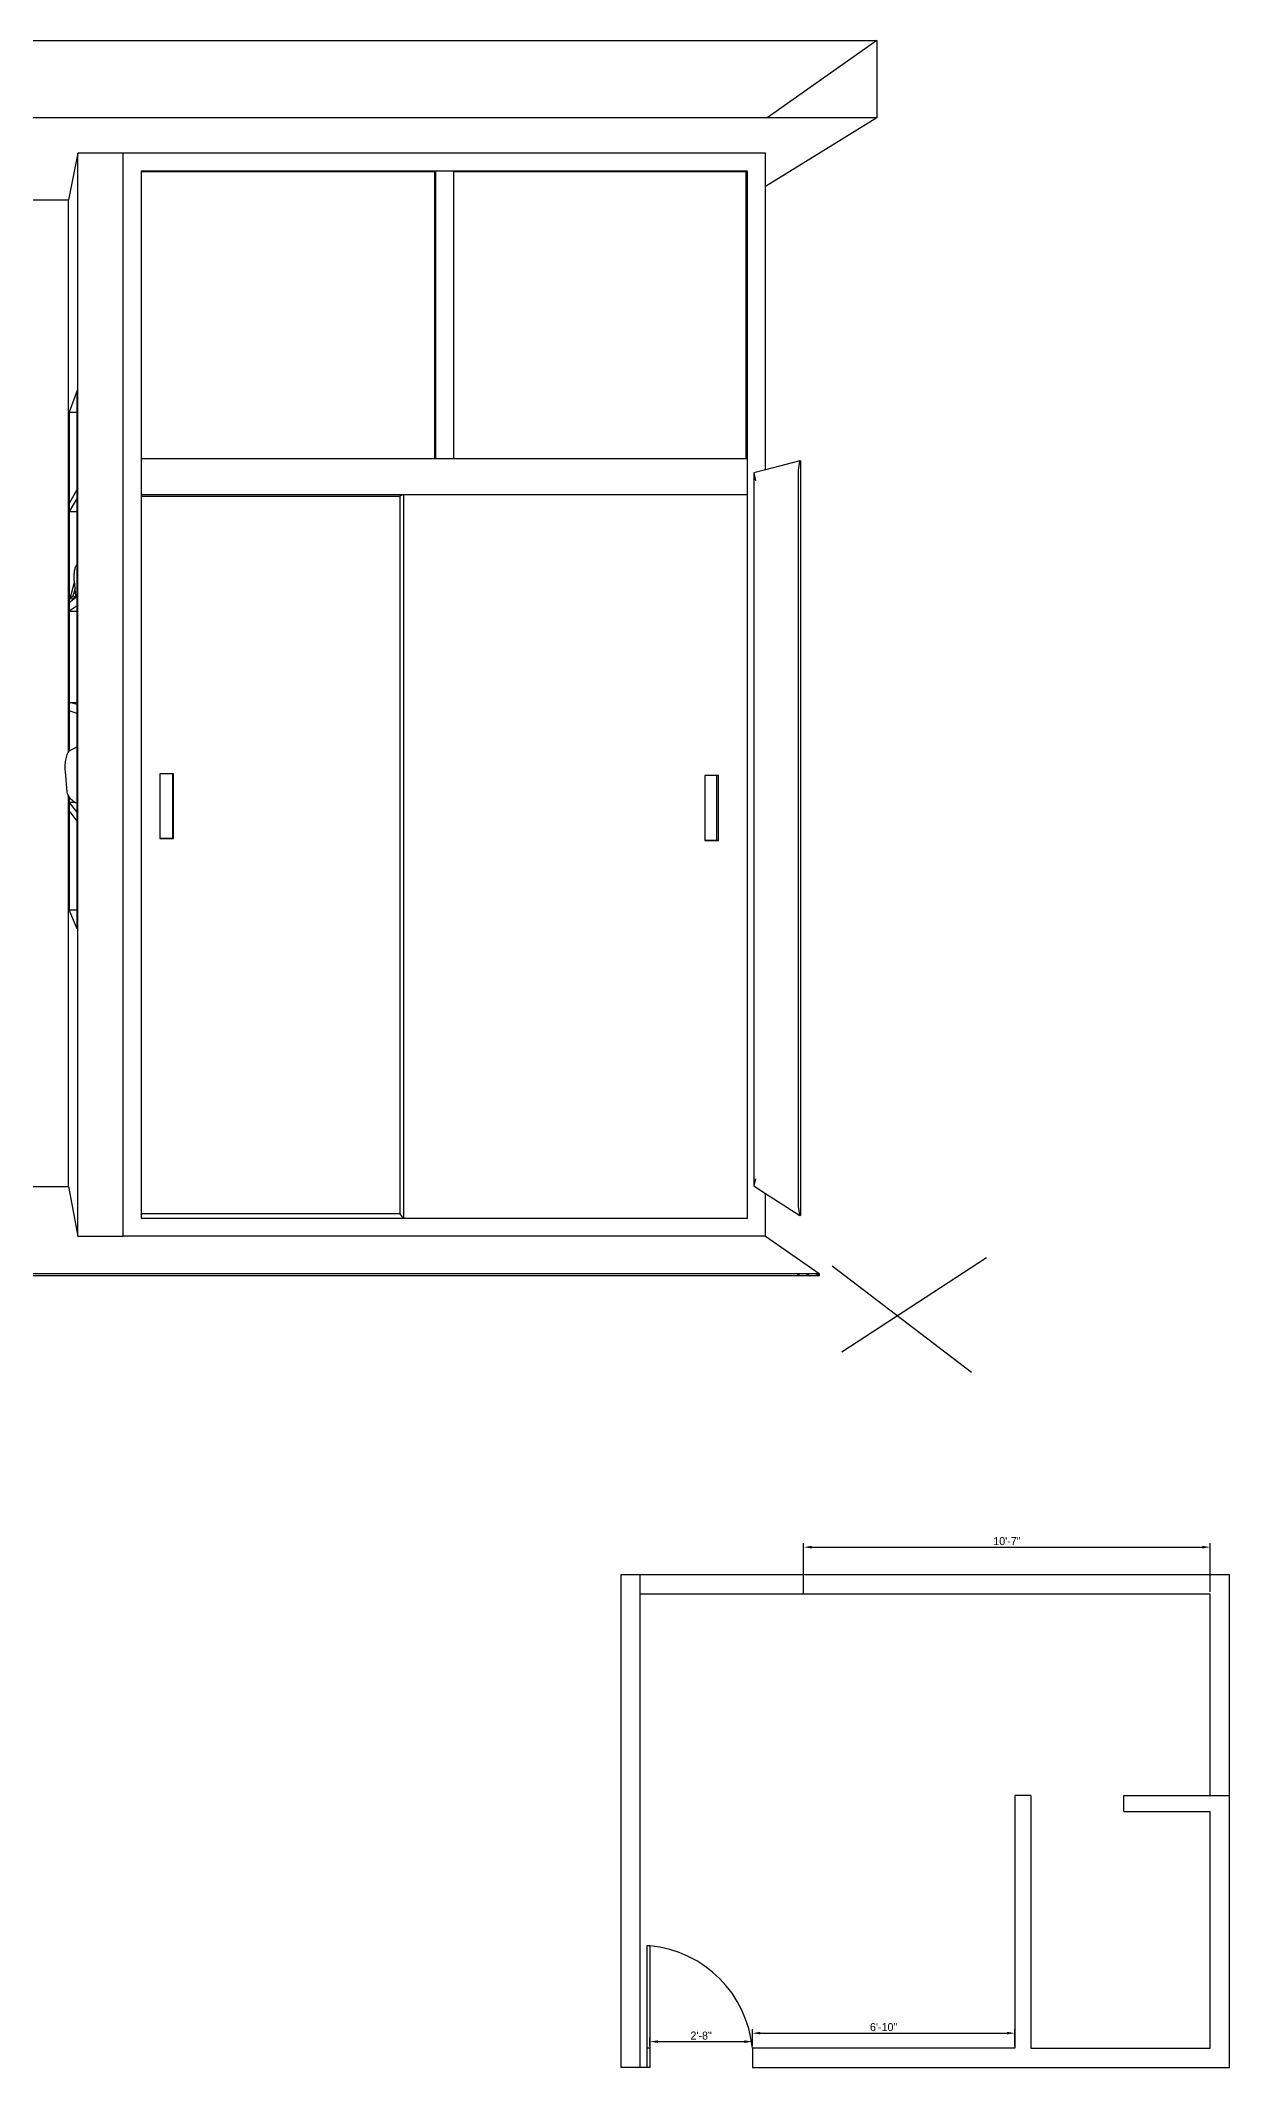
# Model space of a CAD drawing. Header units: millimetres. Extents: x 543 to 4140, y -1075 to 1161.
# Drawn here: x 1143 to 1515, y 528 to 1161 of the extents above; entities that cross this region are included whole.
import ezdxf

# ---------------------------------------------------------------- set-up
doc = ezdxf.new("R2010")
doc.units = ezdxf.units.MM
doc.layers.add('SectionCutEdges', color=7, linetype='Continuous')
doc.dimstyles.new('ISO-25', dxfattribs={"dimtxt": 2.5, "dimasz": 2.5, "dimexe": 1.25, "dimexo": 0.625, "dimtad": 1, "dimlunit": 4, "dimtxsty": 'Standard', "dimcen": 2.5, "dimadec": 0, "dimazin": 0, "dimtfac": 1, "dimtmove": 0, "dimatfit": 3, "dimfxl": 1, "dimarcsym": 0})

# ---------------------------------------------------------------- blocks, each defined once
blk = doc.blocks.new('*D1')
at = {"color": 0, "lineweight": -2}
for p, q in [((1381.54, 676.7), (1381.54, 691.9)), ((1384.04, 690.65), (1506.04, 690.65)), ((1508.54, 676.7), (1508.54, 691.9))]:
    blk.add_line(p, q, dxfattribs=at)
at = {"color": 0}
for points in [[(1384.04, 691.06), (1384.04, 690.23), (1381.54, 690.65)], [(1506.04, 691.06), (1506.04, 690.23), (1508.54, 690.65)]]:
    blk.add_solid(points, dxfattribs=at)
at = {"layer": 'Defpoints', "color": 0}
for p in [(1508.54, 690.65), (1381.54, 676.07), (1508.54, 676.07)]:
    blk.add_point(p, dxfattribs=at)
at = {"color": 0, "insert": (1445.04, 692.52), "char_height": 2.5, "attachment_point": 5}
blk.add_mtext('10\'-7"', dxfattribs=at)
blk = doc.blocks.new('*D2')
at = {"color": 0, "lineweight": -2}
for p, q in [((1333.54, 534.7), (1333.54, 537.39)), ((1336.04, 536.14), (1363.04, 536.14)), ((1365.54, 534.7), (1365.54, 537.39))]:
    blk.add_line(p, q, dxfattribs=at)
at = {"color": 0}
for points in [[(1336.04, 536.56), (1336.04, 535.72), (1333.54, 536.14)], [(1363.04, 536.56), (1363.04, 535.72), (1365.54, 536.14)]]:
    blk.add_solid(points, dxfattribs=at)
at = {"layer": 'Defpoints', "color": 0}
for p in [(1333.54, 534.07), (1365.54, 536.14), (1365.54, 534.07)]:
    blk.add_point(p, dxfattribs=at)
at = {"color": 0, "insert": (1349.54, 538.02), "char_height": 2.5, "attachment_point": 5}
blk.add_mtext('2\'-8"', dxfattribs=at)
blk = doc.blocks.new('*D3')
at = {"color": 0, "lineweight": -2}
for p, q in [((1365.54, 534.7), (1365.54, 540.04)), ((1368.04, 538.79), (1445.04, 538.79)), ((1447.54, 534.7), (1447.54, 540.04))]:
    blk.add_line(p, q, dxfattribs=at)
at = {"color": 0}
for points in [[(1368.04, 539.21), (1368.04, 538.38), (1365.54, 538.79)], [(1445.04, 539.21), (1445.04, 538.38), (1447.54, 538.79)]]:
    blk.add_solid(points, dxfattribs=at)
at = {"layer": 'Defpoints', "color": 0}
for p in [(1447.54, 538.79), (1365.54, 534.07), (1447.54, 534.07)]:
    blk.add_point(p, dxfattribs=at)
at = {"color": 0, "insert": (1406.54, 540.67), "char_height": 2.5, "attachment_point": 5}
blk.add_mtext('6\'-10"', dxfattribs=at)

msp = doc.modelspace()

# ---------------------------------------------------------------- linework, layer by layer
for p, q in [((1404.461, 1161.411), (1370.181, 1137.288)), ((1404.461, 1137.288), (1369.68, 1115.774)), ((1154.933, 1126.26), (1151.925, 1111.62)), ((1169.061, 1126.26), (1154.933, 1126.26)), ((1154.933, 787.836), (1154.933, 1126.26)), ((1369.68, 1126.261), (1169.061, 1126.261)), ((1169.061, 1126.26), (1169.061, 1126.261)), ((1169.061, 787.836), (1169.061, 1126.26)), ((1369.68, 1115.774), (1369.68, 1126.261)), ((1266.545, 1120.61), (1174.712, 1120.61)), ((1174.712, 1120.61), (1174.712, 1120.368)), ((1266.323, 1120.368), (1174.712, 1120.368)), ((1174.712, 1120.368), (1174.712, 1030.84)), ((1266.545, 1120.61), (1266.323, 1120.368)), ((1266.323, 1120.368), (1266.323, 1030.84)), ((1272.196, 1120.61), (1266.545, 1120.61)), ((1266.545, 1120.61), (1266.545, 1030.84)), ((1364.029, 1120.61), (1272.196, 1120.61)), ((1272.196, 1120.61), (1272.196, 1120.368)), ((1363.658, 1120.368), (1272.196, 1120.368)), ((1272.196, 1120.368), (1272.196, 1030.84)), ((1364.029, 1120.61), (1363.658, 1120.368)), ((1363.658, 1030.84), (1363.658, 1120.368)), ((1364.029, 1030.84), (1364.029, 1120.61)), ((1369.68, 1027.27), (1369.68, 1115.774)), ((1058.339, 1111.62), (1151.925, 1111.62)), ((1151.925, 1111.62), (1151.924, 1111.619)), ((1151.924, 939.044), (1151.924, 1111.619)), ((1154.66, 1052.06), (1152.154, 1045.323)), ((1154.66, 1045.323), (1154.66, 1052.06)), ((1152.154, 1045.323), (1152.154, 1016.801)), ((1152.154, 1045.323), (1154.66, 1045.323)), ((1154.66, 1021.229), (1154.66, 1045.323)), ((1174.712, 1030.84), (1174.712, 1019.537)), ((1174.712, 1030.84), (1266.323, 1030.84)), ((1266.323, 1030.84), (1266.545, 1030.84)), ((1266.545, 1030.84), (1272.196, 1030.84)), ((1272.196, 1030.84), (1363.658, 1030.84)), ((1363.658, 1030.84), (1364.029, 1030.84)), ((1364.029, 1019.537), (1364.029, 1030.84)), ((1369.68, 1027.27), (1366.026, 1026.311)), ((1366.026, 1026.311), (1366.026, 803.496)), ((1366.026, 1026.311), (1366.521, 1023.791)), ((1380.338, 1030.066), (1369.68, 1027.27)), ((1380.526, 1030.066), (1380.331, 1030.015)), ((1154.66, 1021.229), (1152.154, 1016.801)), ((1154.66, 1018.427), (1154.66, 1021.229)), ((1154.66, 1018.427), (1152.154, 1014.208)), ((1152.154, 1016.801), (1152.154, 1014.208)), ((1152.154, 1014.208), (1152.154, 985.686)), ((1152.154, 1014.208), (1154.66, 1014.208)), ((1154.66, 1014.208), (1154.66, 1018.427)), ((1154.66, 997.704), (1154.66, 1014.208)), ((1174.712, 1019.537), (1256.551, 1019.537)), ((1174.712, 1019.537), (1174.712, 1019.072)), ((1174.712, 1019.072), (1255.455, 1019.072)), ((1174.712, 1019.072), (1174.712, 794.852)), ((1256.551, 1019.537), (1255.455, 1019.072)), ((1255.455, 1019.072), (1255.455, 794.852)), ((1256.551, 1019.537), (1364.029, 1019.537)), ((1256.551, 1019.537), (1256.551, 793.488)), ((1364.029, 793.488), (1364.029, 1019.537)), ((1153.745, 994.092), (1153.753, 994.411)), ((1153.753, 994.411), (1153.771, 994.729)), ((1153.771, 994.729), (1153.8, 995.047)), ((1153.8, 995.047), (1153.84, 995.364)), ((1153.84, 995.364), (1153.889, 995.679)), ((1153.889, 995.679), (1153.949, 995.993)), ((1153.949, 995.993), (1154.02, 996.304)), ((1154.02, 996.304), (1154.1, 996.613)), ((1154.1, 996.613), (1154.19, 996.919)), ((1154.19, 996.919), (1154.225, 997.02)), ((1154.225, 997.02), (1154.265, 997.119)), ((1154.265, 997.119), (1154.311, 997.216)), ((1154.311, 997.216), (1154.361, 997.31)), ((1154.361, 997.31), (1154.417, 997.401)), ((1154.417, 997.401), (1154.478, 997.49)), ((1154.478, 997.49), (1154.543, 997.574)), ((1154.543, 997.574), (1154.613, 997.655)), ((1154.613, 997.655), (1154.66, 997.704)), ((1154.66, 997.475), (1154.651, 997.465)), ((1154.66, 997.475), (1154.66, 997.704)), ((1154.66, 987.596), (1154.66, 997.475)), ((1152.496, 987.095), (1153.865, 992.207)), ((1154.035, 990.309), (1153.358, 987.784)), ((1153.747, 993.772), (1153.745, 994.092)), ((1153.76, 993.454), (1153.747, 993.772)), ((1153.783, 993.135), (1153.76, 993.454)), ((1153.903, 991.79), (1153.769, 991.291)), ((1153.769, 991.291), (1153.934, 991.439)), ((1153.865, 992.207), (1153.783, 993.135)), ((1153.903, 991.79), (1153.865, 992.207)), ((1153.934, 991.439), (1153.903, 991.79)), ((1154.035, 990.309), (1153.934, 991.439)), ((1154.226, 988.406), (1154.013, 987.609)), ((1154.194, 988.521), (1154.035, 990.309)), ((1154.226, 988.406), (1154.194, 988.521)), ((1154.27, 988.248), (1154.226, 988.406)), ((1154.367, 987.982), (1154.27, 988.248)), ((1154.588, 987.542), (1152.154, 985.686)), ((1152.154, 985.686), (1152.154, 983.093)), ((1154.66, 984.793), (1152.154, 983.093)), ((1152.154, 983.093), (1152.154, 954.571)), ((1152.154, 983.093), (1154.66, 983.093)), ((1153.358, 987.784), (1152.496, 987.095)), ((1152.496, 987.095), (1153.133, 986.924)), ((1153.133, 986.924), (1154.013, 987.609)), ((1154.013, 987.609), (1153.358, 987.784)), ((1154.486, 987.725), (1154.367, 987.982)), ((1154.588, 987.542), (1154.486, 987.725)), ((1154.66, 987.596), (1154.588, 987.542)), ((1154.66, 984.793), (1154.66, 987.596)), ((1154.66, 983.093), (1154.66, 984.793)), ((1154.66, 954.571), (1154.66, 983.093)), ((1154.66, 953.963), (1152.154, 954.571)), ((1152.154, 954.571), (1152.154, 951.978)), ((1152.154, 954.571), (1154.66, 954.571)), ((1154.66, 951.16), (1152.154, 951.978)), ((1152.154, 951.978), (1152.154, 939.329)), ((1154.66, 953.963), (1154.66, 954.571)), ((1154.66, 951.16), (1154.66, 953.963)), ((1154.66, 940.72), (1154.66, 951.16)), ((1151.214, 936.994), (1151.312, 937.429)), ((1151.312, 937.429), (1151.424, 937.86)), ((1151.424, 937.86), (1151.55, 938.287)), ((1151.55, 938.287), (1151.599, 938.428)), ((1151.599, 938.428), (1151.655, 938.566)), ((1151.655, 938.566), (1151.718, 938.701)), ((1151.718, 938.701), (1151.789, 938.833)), ((1151.789, 938.833), (1151.867, 938.96)), ((1151.867, 938.96), (1151.924, 939.044)), ((1151.924, 939.044), (1151.952, 939.083)), ((1151.952, 939.083), (1152.043, 939.201)), ((1152.043, 939.201), (1152.14, 939.314)), ((1152.14, 939.314), (1152.154, 939.329)), ((1152.154, 939.329), (1152.244, 939.422)), ((1152.244, 939.422), (1152.353, 939.524)), ((1152.353, 939.524), (1152.467, 939.619)), ((1152.467, 939.619), (1152.587, 939.709)), ((1152.587, 939.709), (1154.66, 940.72)), ((1154.66, 923.06), (1154.66, 940.72)), ((1150.928, 934.342), (1150.94, 934.787)), ((1150.932, 933.896), (1150.928, 934.342)), ((1150.949, 933.451), (1150.932, 933.896)), ((1150.94, 934.787), (1150.966, 935.232)), ((1150.982, 933.007), (1150.949, 933.451)), ((1150.966, 935.232), (1151.006, 935.675)), ((1151.556, 926.569), (1150.982, 933.007)), ((1151.006, 935.675), (1151.061, 936.117)), ((1151.061, 936.117), (1151.13, 936.557)), ((1151.13, 936.557), (1151.214, 936.994)), ((1184.581, 932.253), (1180.505, 932.253)), ((1180.505, 932.253), (1180.505, 912.209)), ((1184.581, 912.209), (1184.581, 932.253)), ((1184.709, 932.253), (1184.581, 932.253)), ((1184.709, 912.108), (1184.709, 932.253)), ((1354.449, 931.768), (1350.686, 931.768)), ((1350.686, 931.768), (1350.686, 911.561)), ((1354.449, 911.561), (1354.449, 931.768)), ((1354.925, 931.768), (1354.449, 931.768)), ((1354.925, 911.458), (1354.925, 931.768)), ((1151.662, 926.188), (1151.556, 926.569)), ((1151.798, 925.817), (1151.662, 926.188)), ((1151.924, 925.541), (1151.798, 925.817)), ((1151.924, 803.374), (1151.924, 925.541)), ((1151.962, 925.458), (1151.924, 925.541)), ((1152.155, 925.113), (1151.962, 925.458)), ((1152.155, 925.113), (1152.154, 923.456)), ((1152.375, 924.784), (1152.155, 925.113)), ((1152.62, 924.474), (1152.375, 924.784)), ((1154.66, 920.33), (1152.154, 923.456)), ((1152.154, 923.456), (1152.154, 920.863)), ((1152.154, 923.456), (1153.821, 923.456)), ((1154.66, 917.527), (1152.154, 920.863)), ((1152.154, 920.863), (1152.154, 889.748)), ((1152.889, 924.185), (1152.62, 924.474)), ((1153.18, 923.917), (1152.889, 924.185)), ((1153.491, 923.674), (1153.18, 923.917)), ((1153.821, 923.456), (1153.491, 923.674)), ((1154.167, 923.265), (1153.821, 923.456)), ((1154.527, 923.102), (1154.167, 923.265)), ((1154.66, 923.06), (1154.527, 923.102)), ((1154.66, 920.33), (1154.66, 923.06)), ((1154.66, 917.527), (1154.66, 920.33)), ((1154.66, 889.748), (1154.66, 917.527)), ((1180.505, 912.209), (1184.581, 912.209)), ((1180.505, 912.209), (1180.505, 912.108)), ((1180.505, 912.108), (1184.709, 912.108)), ((1184.709, 912.108), (1184.581, 912.209)), ((1350.686, 911.561), (1354.449, 911.561)), ((1350.686, 911.561), (1350.686, 911.458)), ((1350.686, 911.458), (1354.925, 911.458)), ((1354.925, 911.458), (1354.449, 911.561)), ((1154.66, 883.894), (1152.154, 889.748)), ((1152.154, 889.748), (1154.66, 889.748)), ((1154.66, 883.894), (1154.66, 889.748)), ((1366.521, 805.688), (1366.026, 803.496)), ((1051.522, 803.374), (1151.924, 803.374)), ((1151.924, 803.374), (1154.933, 787.836)), ((1366.026, 803.496), (1369.68, 801.13)), ((1369.68, 787.836), (1369.68, 801.13)), ((1369.68, 801.13), (1380.338, 794.226)), ((1174.712, 794.852), (1255.455, 794.852)), ((1174.712, 794.852), (1174.712, 793.488)), ((1174.712, 793.488), (1256.551, 793.488)), ((1256.551, 793.488), (1255.455, 794.852)), ((1256.551, 793.488), (1364.029, 793.488)), ((1380.32, 794.359), (1380.526, 794.226)), ((1154.933, 787.836), (1169.061, 787.836)), ((1369.68, 787.836), (1169.061, 787.836)), ((1369.68, 787.836), (1386.368, 776.134)), ((1438.659, 781.095), (1393.528, 751.565)), ((1380.338, 775.44), (1379.375, 776.134)), ((1380.338, 775.44), (1379.375, 776.134)), ((1382.379, 776.134), (1383.353, 775.44)), ((1385.383, 776.134), (1386.368, 775.44)), ((1385.383, 776.134), (1386.368, 775.44)), ((1390.416, 778.505), (1433.991, 745.348)), ((1324.536, 528.07), (1324.536, 682.07)), ((1324.536, 682.07), (1514.536, 682.07)), ((1330.536, 528.07), (1330.536, 682.07)), ((1381.536, 676.07), (1381.536, 682.07)), ((1514.536, 528.07), (1514.536, 682.07)), ((1330.536, 676.07), (1508.536, 676.07)), ((1508.536, 613.07), (1508.536, 676.07)), ((1447.536, 613.07), (1447.536, 534.07)), ((1452.536, 613.07), (1447.536, 613.07)), ((1452.536, 613.07), (1452.536, 534.07)), ((1481.536, 608.07), (1481.536, 613.07)), ((1481.536, 613.07), (1514.536, 613.07)), ((1481.536, 608.07), (1508.536, 608.07)), ((1508.536, 534.07), (1508.536, 608.07)), ((1332.536, 566.07), (1332.536, 528.07)), ((1333.536, 566.07), (1332.536, 566.07)), ((1333.536, 566.07), (1333.536, 528.07)), ((1333.536, 534.07), (1332.536, 534.07)), ((1447.536, 534.07), (1365.536, 534.07)), ((1365.536, 534.07), (1365.536, 528.07)), ((1452.536, 534.07), (1508.536, 534.07)), ((1333.536, 528.07), (1324.536, 528.07)), ((1365.536, 528.07), (1514.536, 528.07))]:
    msp.add_line(p, q)
msp.add_arc((1330.232, 530.767), 35.457, 5.345229, 84.654771)
at = {"layer": 'SectionCutEdges'}
for p, q in [((780.273, 1161.411), (1404.461, 1161.411)), ((1404.461, 1161.411), (1404.461, 1137.288)), ((1370.181, 1137.288), (1045.628, 1137.288)), ((1404.461, 1137.288), (1370.181, 1137.288)), ((1379.961, 1027.171), (1380.331, 1030.015)), ((1379.961, 797.121), (1379.961, 1027.171)), ((1380.331, 1030.015), (1380.338, 1030.066)), ((1380.338, 1030.066), (1380.526, 1030.066)), ((1380.526, 1030.066), (1380.526, 794.226)), ((1380.32, 794.359), (1379.961, 797.121)), ((1380.338, 794.226), (1380.32, 794.359)), ((1380.526, 794.226), (1380.338, 794.226)), ((1380.338, 775.44), (1045.628, 775.44)), ((1045.909, 776.134), (1379.375, 776.134)), ((1379.375, 776.134), (1382.379, 776.134)), ((1383.353, 775.44), (1380.338, 775.44)), ((1382.379, 776.134), (1385.383, 776.134)), ((1386.368, 775.44), (1383.353, 775.44)), ((1385.383, 776.134), (1386.368, 776.134)), ((1386.368, 776.134), (1386.368, 775.44))]:
    msp.add_line(p, q, dxfattribs=at)

# ---------------------------------------------------------------- dimensions: what is measured, and where the dimension line sits
for base, p1, p2, picture, middle in [((1508.536, 690.646), (1381.536, 676.07), (1508.536, 676.07), '*D1', (1445.036, 692.521)), ((1365.536, 536.141), (1333.536, 534.07), (1365.536, 534.07), '*D2', (1349.536, 538.016)), ((1447.536, 538.794), (1365.536, 534.07), (1447.536, 534.07), '*D3', (1406.536, 540.669))]:
    dim = msp.add_linear_dim(base=base, p1=p1, p2=p2, dimstyle='ISO-25')
    dim.commit()
    dim.dimension.update_dxf_attribs({"geometry": picture, "text_midpoint": middle})

doc.saveas('drawing.dxf')
